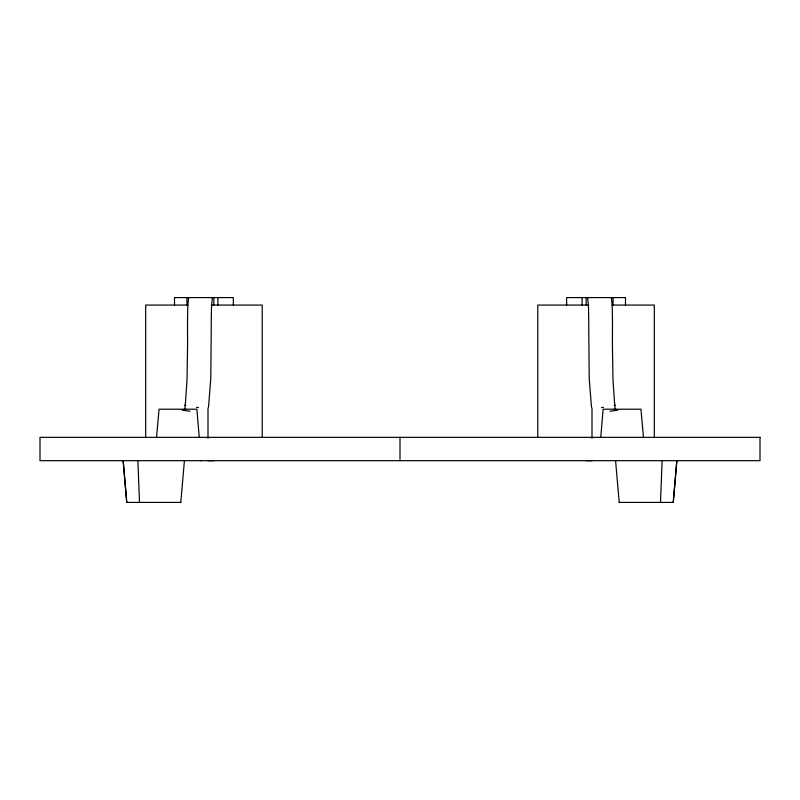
<?xml version="1.0" encoding="UTF-8"?>
<svg xmlns="http://www.w3.org/2000/svg" width="800" height="800" viewBox="0 0 800 800"><rect width="100%" height="100%" fill="white"/><g stroke="black" fill="none" stroke-linecap="round" stroke-linejoin="round"><path stroke-width="1.2" d="M660.5 502.42L662.11 460.68M600.75 437.37L603.15 409.21L640.96 409.21L643.47 437.37M673.25 502.42L676.84 460.68L673.25 502.42L619.14 502.42M180.78 502.42L184.42 460.68M156.53 437.37L159.05 409.21L196.85 409.21L199.25 437.37M614.28 405.43L614.97 405.39L614.97 410.31M187.91 305.07L145.67 305.07L145.67 437.37M211.33 305.07L262.22 305.07L262.22 437.37M588.67 305.07L537.78 305.07L537.78 437.37M612.09 305.07L654.33 305.07L654.33 437.37M586.16 460.68L592 460.68M126.75 502.42L123.16 460.68L126.75 502.42L180.86 502.42M208 460.68L213.84 460.68M200.71 460.68L201.38 460.68M185.03 410.31L185.03 405.39L185.76 405.44M615.58 460.68L619.22 502.42M137.89 460.68L139.5 502.42M625.49 305.05L625.49 297.58L566.62 297.58L566.67 305.05M613.06 297.58L613.06 305.05M592 438.38L592 408.65A82.18 4.98 90 0 1 591.43 406.36L589.22 378.8L588.74 326.29A74.52 4.51 90 0 0 588.74 321.46L588.56 309.3A18.28 1.11 -90 0 0 588.36 304.78L587.73 298.52A53.08 3.21 -90 0 0 587.57 297.58M586.16 297.58L586.16 305.05M582.09 297.58L582.09 305.05M400 437.37L400 460.68M233.33 305.05L233.33 297.58L174.51 297.58L174.51 305.05M217.91 297.58L217.91 305.05M213.84 297.58L213.84 305.05M208 438.38L208 408.65A82.18 4.98 -90 0 0 208.57 406.36L210.78 378.8L211.26 326.29A74.52 4.51 -90 0 1 211.26 321.46L211.44 309.3A18.28 1.11 -90 0 1 211.64 304.78L212.27 298.52A53.08 3.21 90 0 1 212.43 297.58M186.94 297.58L186.94 305.05M601.47 407.64A31.44 1.13 -10 0 1 603.53 407.24M609.94 411.26A38.23 3.54 -6.7 0 1 617.84 410.21M614.97 405.39A75.64 4.58 -90 0 1 614.51 402.25L612.99 380.15L612.43 346.75A90.51 5.48 90 0 1 612.43 344.7L612.46 326.29A67.06 4.06 -90 0 0 612.45 319.36L612.3 309.92A18.46 1.12 -90 0 0 612.04 304.15L611.45 298.52A53.08 3.21 -90 0 0 611.29 297.58M196.47 407.24A31.44 1.13 10 0 1 198.53 407.64M182.16 410.21A38.23 3.54 6.7 0 1 190.06 411.26M185.03 405.39A75.64 4.58 90 0 0 185.49 402.25L187.01 380.15L187.57 346.75A90.51 5.48 -90 0 0 187.57 344.7L187.54 326.29A67.06 4.06 -90 0 1 187.55 319.36L187.7 309.92A18.46 1.12 90 0 1 187.96 304.15L188.55 298.52A53.08 3.21 -90 0 1 188.71 297.58M760 437.37L40 437.37L40 460.68L760 460.68L760 437.37"/></g></svg>
